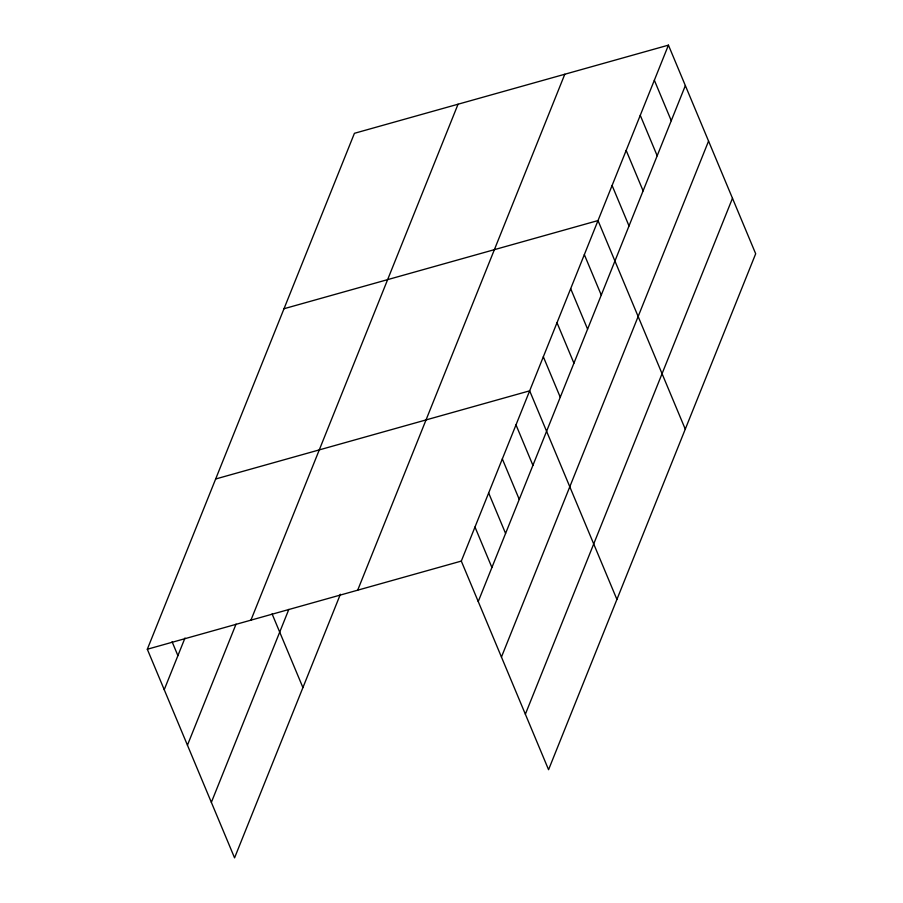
<?xml version="1.0" encoding="UTF-8"?>
<svg xmlns="http://www.w3.org/2000/svg" width="903" height="903" viewBox="0 0 903 903"><rect width="100%" height="100%" fill="white"/><g stroke="black" fill="none" stroke-linecap="round" stroke-linejoin="round"><path stroke-width="1.35" d="M340.386 594.264L234.566 857.85L147.313 649.246L354.427 133.305L668.434 45.15L755.687 253.754L548.572 769.695L461.309 561.09L668.434 45.15M164.233 689.7L184.991 637.992M187.44 745.189L236.044 624.12M250.932 620.158L458.047 104.217M211.358 802.361L288.825 609.401M357.69 590.178L564.804 74.238M478.24 601.545L685.354 85.604M501.447 657.034L708.562 141.094M525.365 714.205L732.48 198.265M284.005 308.724L598.012 220.569L685.275 429.173M215.659 478.985L529.666 390.83L616.918 599.434M147.313 649.246L461.309 561.09M654.348 80.232L671.268 120.686M640.261 115.313L657.181 155.767M626.174 150.406L643.105 190.86M612.099 185.487L629.019 225.942M584.343 254.623L601.263 295.078M570.673 288.667L587.593 329.121M557.004 322.721L573.924 363.175M543.335 356.775L560.255 397.23M515.997 424.873L532.917 465.338M502.328 458.927L519.248 499.382M488.658 492.982L505.578 533.436M474.978 527.036L491.909 567.49M272.096 613.916L302.923 687.589M172.089 641.74L177.902 655.646"/></g></svg>
